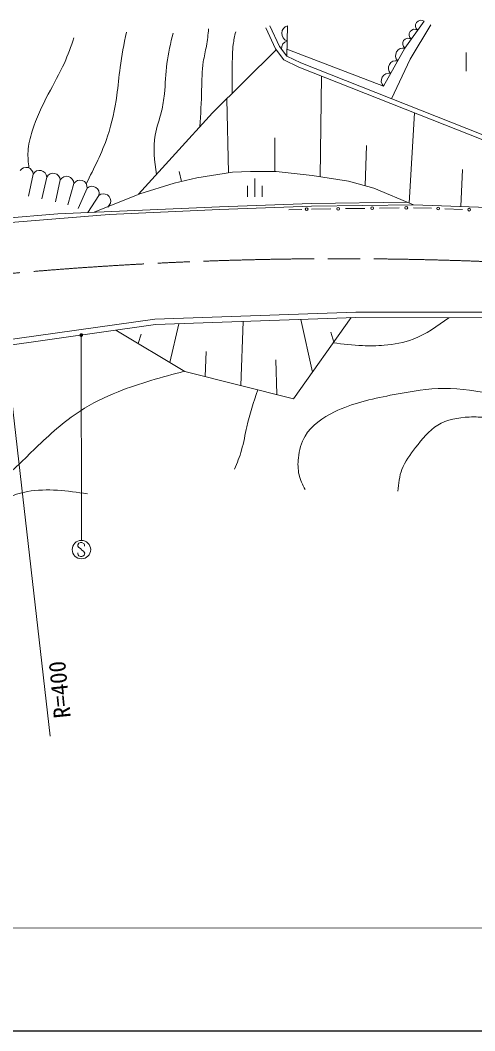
# Model space of a CAD drawing. Units: millimetres, scale not verified. Extents: x 40000 to 680000, y 20000 to 380000.
# Drawn here: x 116091 to 165470, y 205000 to 314703 of the extents above; entities that cross this region are included whole.
import ezdxf
from ezdxf.enums import TextEntityAlignment as Align

# ---------------------------------------------------------------- set-up
doc = ezdxf.new("R2010")
doc.units = ezdxf.units.MM
doc.header["$LTSCALE"] = 1000
doc.linetypes.add('CHAIN', pattern=[18.5, 12, -1.5, 3.5, -1.5])
for name, color, linetype, lineweight in [('M-BGD', 7, 'Continuous', 13), ('M-BMK', 2, 'CHAIN', 13), ('M-STR-HTXT', 7, 'Continuous', 13), ('M-STR-STR3', 7, 'Continuous', 13), ('M-STR-STRC', 7, 'Continuous', 13), ('M-TTL-BAND', 7, 'Continuous', 25)]:
    doc.layers.add(name, color=color, linetype=linetype, lineweight=lineweight)
doc.styles.add('ＭＳ ゴシック', font='')
doc.styles.get('ＭＳ ゴシック').set_extended_font_data('MS Gothic')

# ---------------------------------------------------------------- blocks, each defined once
blk = doc.blocks.new('filled_dot')
at = {"color": 0, "linetype": 'Continuous', "lineweight": -2, "const_width": 1.25}
blk.add_lwpolyline([(-0.625, 0, 1), (0.625, 0, 1)], format="xyb", close=True, dxfattribs=at)

msp = doc.modelspace()

# ---------------------------------------------------------------- linework, layer by layer
at = {"layer": 'M-BGD'}
for p, q in [((142762, 313881), (143830, 311589)), ((143216, 314092), (144262, 311847)), ((145046, 310804), (145123, 314111)), ((145123, 314111), (145046, 310804)), ((157879, 311662), (159974, 314592)), ((159974, 314592), (157879, 311662)), ((158449, 310487), (160696, 314208)), ((143830, 311589), (144719, 310406)), ((144262, 311847), (145046, 310804)), ((145063, 311561), (155547, 307545)), ((155547, 307545), (157879, 311662)), ((157879, 311662), (155547, 307545)), ((136990, 304656), (143902, 311494)), ((145046, 310804), (146561, 310073)), ((156416, 306177), (158449, 310487)), ((164536, 309182), (164535, 311182)), ((144719, 310406), (146360, 309615)), ((146360, 309615), (169183, 300591)), ((146561, 310073), (169196, 301123)), ((148836, 308636), (148664, 297717)), ((138526, 306175), (138714, 298128)), ((128924, 295807), (136990, 304656)), ((158921, 304648), (158323, 294860)), ((143763, 301931), (143766, 298286)), ((153715, 301092), (153579, 296719)), ((164147, 298506), (163961, 294471)), ((117510, 298002), (116990, 295620)), ((118976, 297681), (118455, 295300)), ((120441, 297361), (119920, 294980)), ((132810, 297024), (135260, 297580)), ((133362, 298284), (133607, 297205)), ((135260, 297580), (139138, 298195)), ((139138, 298195), (141092, 298284)), ((141092, 298284), (143892, 298286)), ((141570, 297517), (141571, 295517)), ((143892, 298286), (147801, 297851)), ((147801, 297851), (151738, 297241)), ((121908, 296967), (121270, 294656)), ((123357, 296473), (122376, 294271)), ((129078, 295855), (132810, 297024)), ((140770, 296716), (140771, 295516)), ((142371, 295518), (142370, 296718)), ((151738, 297241), (154510, 296456)), ((154510, 296456), (158824, 294651)), ((124632, 295671), (123428, 293816)), ((124139, 293848), (129078, 295855)), ((137733, 294462), (120176, 293669)), ((125890, 294855), (125612, 294426)), ((137745, 294162), (125772, 293622)), ((147722, 294801), (137733, 294462)), ((147729, 294501), (137745, 294162)), ((145255, 294117), (146673, 294165)), ((158129, 294941), (147722, 294801)), ((158824, 294651), (147729, 294501)), ((147736, 294201), (149848, 294230)), ((151431, 294251), (153542, 294280)), ((155126, 294301), (157237, 294329)), ((158821, 294351), (160753, 294283)), ((158824, 294651), (178748, 293953)), ((162202, 294232), (164135, 294164)), ((114133, 293179), (120176, 293669)), ((114173, 292681), (125772, 293622)), ((108882, 279175), (130719, 282256)), ((130719, 282256), (152536, 283015)), ((130771, 281657), (152546, 282415)), ((140314, 281989), (140047, 275040)), ((145789, 273601), (152045, 282416)), ((146575, 282207), (147843, 276495)), ((152536, 283015), (175604, 282984)), ((152546, 282415), (175575, 282384)), ((108951, 278579), (130771, 281657)), ((126492, 281054), (133984, 276559)), ((133311, 281746), (132336, 277548)), ((149844, 280853), (150158, 279757)), ((129214, 280618), (128906, 279605)), ((136289, 278738), (136167, 276012)), ((143843, 277838), (143959, 274060)), ((133984, 276559), (145789, 273601))]:
    msp.add_line(p, q, dxfattribs=at)
for centre in [(147205, 294183), (150639, 294240), (154334, 294290), (158029, 294340), (161478, 294258), (164860, 294139)]:
    msp.add_circle(centre, 150, dxfattribs=at)
for centre, radius, start, end in [((145374, 313278), 870, 106.7514, 250.57204), ((159626, 314103), 600, 54.46082, 234.39399), ((158229, 312150), 600, 54.46082, 234.39399), ((158927, 313127), 600, 54.46082, 234.39399), ((145335, 311624), 870, 106.7514, 183.24427), ((157680, 310868), 818, 75.94392, 224.99944), ((156903, 309496), 818, 75.94392, 224.99944), ((156126, 308123), 818, 75.94392, 224.99944), ((116731, 297948), 781, 3.92451, 144.94355), ((118196, 297628), 781, 3.92451, 151.4041), ((119662, 297307), 781, 3.92451, 151.4041), ((121127, 296987), 781, 358.5109, 151.4041), ((122582, 296571), 781, 352.80082, 149.58739), ((123884, 295896), 781, 343.27207, 132.40557), ((125142, 295080), 781, 343.27207, 130.75166)]:
    msp.add_arc(centre, radius, start, end, dxfattribs=at)
for points, knots in [([(136559, 313771), (136493, 313146), (136427, 312521), (136315, 311903), (136212, 311330), (136070, 310762), (135980, 310188), (135823, 309191), (135823, 308172), (135798, 307157), (135766, 305816), (135691, 304482), (135616, 303148)], [0, 0, 0, 0, 1, 1, 1, 2, 2, 2, 3, 3, 3, 4, 4, 4, 4]), ([(121926, 312781), (121604, 311862), (121283, 310942), (120887, 310056), (120373, 308903), (119734, 307807), (119144, 306687), (118464, 305396), (117848, 304073), (117402, 302676), (117169, 301946), (116982, 301197), (116944, 300440), (116915, 299852), (116975, 299260), (117036, 298668)], [0, 0, 0, 0, 1, 1, 1, 2, 2, 2, 3, 3, 3, 4, 4, 4, 5, 5, 5, 5]), ([(127620, 313397), (127371, 312125), (127123, 310852), (126949, 309570), (126813, 308563), (126723, 307549), (126584, 306539), (126377, 305033), (126061, 303535), (125576, 302099), (124977, 300322), (124118, 298641), (123260, 296959)], [0, 0, 0, 0, 1, 1, 1, 2, 2, 2, 3, 3, 3, 4, 4, 4, 4]), ([(132702, 313309), (132438, 312212), (132173, 311115), (132031, 310002), (131890, 308907), (131868, 307797), (131757, 306696), (131694, 306067), (131603, 305442), (131452, 304828), (131239, 303953), (130906, 303100), (130750, 302225), (130503, 300842), (130698, 299404), (130892, 297966)], [0, 0, 0, 0, 1, 1, 1, 2, 2, 2, 3, 3, 3, 4, 4, 4, 5, 5, 5, 5]), ([(139498, 313436), (139392, 312978), (139286, 312521), (139224, 312058), (139131, 311371), (139133, 310673), (139133, 309976), (139133, 308901), (139125, 307830), (139117, 306760)], [0, 0, 0, 0, 1, 1, 1, 2, 2, 2, 3, 3, 3, 3]), ([(150099, 279675), (151160, 279550), (152221, 279424), (153285, 279379), (154059, 279345), (154834, 279354), (155610, 279417), (156689, 279503), (157771, 279695), (158771, 280073), (160174, 280603), (161415, 281502), (162656, 282401)], [0, 0, 0, 0, 1, 1, 1, 2, 2, 2, 3, 3, 3, 4, 4, 4, 4]), ([(110436, 262273), (111668, 263075), (112900, 263877), (114038, 264794), (115350, 265852), (116536, 267062), (117755, 268245), (119269, 269714), (120834, 271140), (122596, 272278), (123894, 273116), (125299, 273798), (126740, 274373), (129071, 275302), (131494, 275951), (133917, 276599)], [0, 0, 0, 0, 1, 1, 1, 2, 2, 2, 3, 3, 3, 4, 4, 4, 5, 5, 5, 5]), ([(139371, 265966), (139650, 266645), (139929, 267324), (140132, 268025), (140375, 268861), (140512, 269727), (140702, 270579), (141006, 271937), (141448, 273258), (141890, 274578)], [0, 0, 0, 0, 1, 1, 1, 2, 2, 2, 3, 3, 3, 3]), ([(147035, 263761), (146777, 264284), (146519, 264807), (146385, 265361), (146243, 265949), (146241, 266572), (146308, 267191), (146399, 268025), (146618, 268851), (147031, 269554), (147722, 270733), (148955, 271568), (150231, 272187), (152177, 273131), (154223, 273574), (156290, 273982), (158002, 274321), (159730, 274635), (161474, 274710), (163299, 274788), (165142, 274603), (166925, 274180), (169344, 273606), (171652, 272595), (173788, 271326), (175112, 270539), (176370, 269652), (177792, 269041), (178786, 268614), (179860, 268322), (180728, 267709), (181439, 267206), (182012, 266488), (182482, 265728), (183134, 264676), (183591, 263545), (184047, 262413)], [0, 0, 0, 0, 1, 1, 1, 2, 2, 2, 3, 3, 3, 4, 4, 4, 5, 5, 5, 6, 6, 6, 7, 7, 7, 8, 8, 8, 9, 9, 9, 10, 10, 10, 11, 11, 11, 12, 12, 12, 12]), ([(157098, 263577), (157186, 264390), (157275, 265203), (157553, 265940), (157876, 266795), (158454, 267548), (159038, 268305), (159755, 269232), (160480, 270164), (161438, 270746), (162430, 271347), (163671, 271573), (164868, 271625), (165526, 271653), (166171, 271629), (166812, 271550), (167532, 271460), (168248, 271301), (168947, 271094), (170656, 270587), (172267, 269795), (173751, 268772), (174734, 268094), (175661, 267315), (176345, 266372), (177134, 265285), (177598, 263980), (178063, 262676)], [0, 0, 0, 0, 1, 1, 1, 2, 2, 2, 3, 3, 3, 4, 4, 4, 5, 5, 5, 6, 6, 6, 7, 7, 7, 8, 8, 8, 9, 9, 9, 9]), ([(113345, 261704), (113752, 262078), (114160, 262452), (114623, 262740), (115295, 263157), (116084, 263392), (116875, 263533), (119035, 263918), (121213, 263606), (123390, 263293)], [0, 0, 0, 0, 1, 1, 1, 2, 2, 2, 3, 3, 3, 3])]:
    msp.add_open_spline(points, degree=3, knots=knots, dxfattribs=at)
at = {"layer": 'M-BMK'}
msp.add_arc((150806, -111184), 400000, 87.74973, 95.35, dxfattribs=at)
at = {"layer": 'M-STR-HTXT'}
msp.add_line((119353, 236981), (113603, 287084), dxfattribs=at)
at = {"layer": 'M-STR-STR3'}
msp.add_line((562329, 216454), (69783, 216125), dxfattribs=at)
at = {"layer": 'M-STR-STRC'}
for p, q in [((122729, 280523), (122744, 258234)), ((122463, 257930), (122340, 257746)), ((122656, 257996), (122463, 257930)), ((122777, 257994), (122656, 257996)), ((123027, 257875), (122777, 257994)), ((123090, 257744), (123027, 257875)), ((122340, 257746), (122343, 257614)), ((122343, 256766), (122340, 256887)), ((122343, 257614), (122406, 257485)), ((122383, 256664), (122343, 256766)), ((122406, 257485), (122661, 257304)), ((122661, 257304), (122791, 257172)), ((122791, 257172), (122970, 257056)), ((122970, 257056), (123096, 256856)), ((123091, 256746), (123031, 256614)), ((123090, 257615), (123090, 257744)), ((123096, 256856), (123091, 256746)), ((122467, 256553), (122383, 256664)), ((122654, 256493), (122467, 256553)), ((122788, 256493), (122654, 256493)), ((122888, 256522), (122788, 256493)), ((123031, 256614), (122888, 256522))]:
    msp.add_line(p, q, dxfattribs=at)
msp.add_circle((122747, 257234), 1000, dxfattribs=at)
at = {"layer": 'M-TTL-BAND'}
msp.add_line((40000, 205000), (579000, 205000), dxfattribs=at)

# ---------------------------------------------------------------- block references
at = {"layer": 'M-STR-STRC', "xscale": 160, "yscale": 160, "rotation": 270}
msp.add_blockref('filled_dot', (122729, 280523), dxfattribs=at)

# ---------------------------------------------------------------- texts
at = {"layer": 'M-STR-HTXT', "style": 'ＭＳ ゴシック'}
msp.add_text('R=400', height=1833, rotation=95.722, dxfattribs=at).set_placement((120676, 238931), align=Align.MIDDLE_LEFT)

doc.saveas('drawing.dxf')
